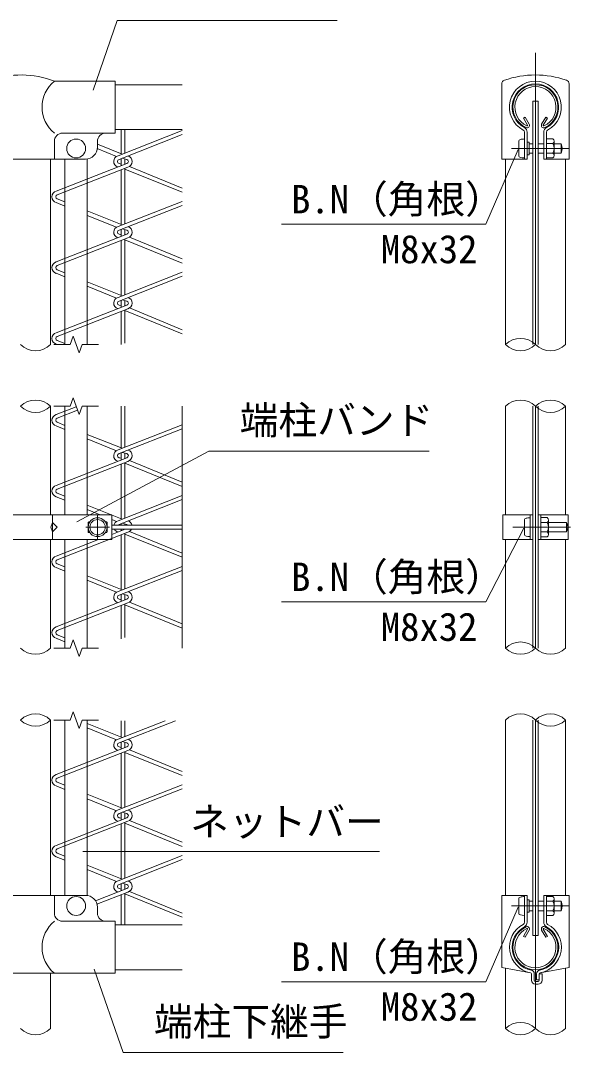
# Model space of a CAD drawing. Units: millimetres, scale not verified. Extents: x -4200 to 4200, y -2970 to 2970.
# Drawn here: x 1158 to 2089, y -51 to 1697 of the extents above; entities that cross this region are included whole.
import ezdxf
from ezdxf.enums import TextEntityAlignment as Align

# ---------------------------------------------------------------- set-up
doc = ezdxf.new("R2010")
doc.units = ezdxf.units.MM
doc.header["$LTSCALE"] = 20
doc.linetypes.add('USER1', pattern=[50.8, 31.75, -6.35, 6.35, -6.35])
for name, color, linetype, lineweight in [('0-0_D-BMK', 2, 'USER1', 13), ('0-1_D-STR1', 1, 'Continuous', 18), ('0-2_D-STR-DIM', 7, 'Continuous', 9), ('0-8_D-STR3', 3, 'Continuous', 13), ('0-9_D-STR-TXT', 7, 'Continuous', 9), ('0-A_Defpoints', 8, 'Continuous', 18), ('0-B_D-STR2', 7, 'Continuous', 9)]:
    doc.layers.add(name, color=color, linetype=linetype, lineweight=lineweight)
doc.styles.add('ＭＳ ゴシック', font='')
doc.styles.get('ＭＳ ゴシック').set_extended_font_data('MS Gothic')

msp = doc.modelspace()

# ---------------------------------------------------------------- linework, layer by layer
at = {"layer": '0-0_D-BMK'}
for p, q in [((2030.21, 1642.84), (2030.21, 1148.29)), ((1989.55, 1480.74), (2087.31, 1480.74)), ((2030.21, 1043.73), (2030.21, 633.73)), ((1288.31, 858.72), (1288.31, 818.72)), ((1268.31, 838.72), (1308.31, 838.72)), ((1991.65, 838.73), (2089.41, 838.73)), ((2030.21, 511.89), (2030.21, -11.18)), ((1989.55, 196.72), (2087.31, 196.72))]:
    msp.add_line(p, q, dxfattribs=at)
at = {"layer": '0-1_D-STR1'}
for p, q in [((1317.91, 1588.72), (1431.64, 1588.72)), ((2009.85, 1532.21), (2012.62, 1533.82)), ((2016.86, 1520.05), (2009.85, 1532.21)), ((2019.64, 1521.66), (2012.62, 1533.82)), ((2040.78, 1521.66), (2047.8, 1533.82)), ((2043.56, 1520.05), (2050.58, 1532.21)), ((2050.58, 1532.21), (2047.8, 1533.82)), ((1317.91, 1512.72), (1431.64, 1512.72)), ((1208.71, 1462.72), (1208.71, 1148.29)), ((1979.41, 1462.72), (1979.41, 1148.29)), ((2081.01, 1462.72), (2081.01, 1148.29)), ((1208.71, 1043.73), (1208.71, 859.71)), ((1979.41, 1043.73), (1979.41, 859.73)), ((2081.01, 1043.73), (2081.01, 859.73)), ((1208.71, 817.72), (1208.71, 633.73)), ((1979.41, 817.73), (1979.41, 633.73)), ((2081.01, 817.73), (2081.01, 633.73)), ((1208.71, 511.89), (1208.71, 214.72)), ((1979.41, 511.89), (1979.41, 214.72)), ((2081.01, 511.89), (2081.01, 214.72)), ((1317.91, 164.72), (1431.64, 164.72)), ((2016.86, 157.38), (2009.85, 145.22)), ((2009.85, 145.22), (2012.62, 143.62)), ((2019.64, 155.77), (2012.62, 143.62)), ((2040.78, 155.77), (2047.8, 143.62)), ((2043.56, 157.38), (2050.58, 145.22)), ((2050.58, 145.22), (2047.8, 143.62)), ((1317.91, 88.72), (1431.64, 88.72)), ((1979.41, 91.38), (1979.41, -11.18)), ((2081.01, 91.38), (2081.01, -11.18)), ((1208.71, 82.72), (1208.71, -11.18))]:
    msp.add_line(p, q, dxfattribs=at)
for centre, radius, start, end in [((2030.21, 1550.72), 38.1, 294.32478, 245.67522), ((2030.21, 1550.72), 34.89, 294.32478, 245.67522), ((2016.17, 1519.65), 4.01, 245.67522, 30), ((2044.25, 1519.65), 4.01, 150, 294.32478), ((2016.17, 1519.65), 0.802, 245.67522, 30), ((2044.25, 1519.65), 0.802, 150, 294.32478), ((2030.21, 126.72), 38.1, 114.32478, 65.67522), ((2030.21, 126.72), 34.89, 114.32478, 65.67522), ((2016.17, 157.78), 4.01, 330, 114.32478), ((2016.17, 157.78), 0.802, 330, 114.32478), ((2044.25, 157.78), 4.01, 65.67522, 210), ((2044.25, 157.78), 0.802, 65.67522, 210)]:
    msp.add_arc(centre, radius, start, end, dxfattribs=at)
at = {"layer": '0-2_D-STR-DIM'}
for points in [[(1289.91, 1148.29), (1262.17, 1148.29), (1257.04, 1134.19), (1246.78, 1162.38), (1241.65, 1148.29), (1213.91, 1148.29)], [(1289.91, 1043.73), (1262.17, 1043.73), (1257.04, 1029.63), (1246.78, 1057.82), (1241.65, 1043.73), (1213.91, 1043.73)], [(1289.91, 633.73), (1262.17, 633.73), (1257.04, 619.63), (1246.78, 647.82), (1241.65, 633.73), (1213.91, 633.73)], [(1289.91, 511.89), (1262.17, 511.89), (1257.04, 497.79), (1246.78, 525.98), (1241.65, 511.89), (1213.91, 511.89)]]:
    msp.add_lwpolyline(points, dxfattribs=at)
for centre, start, end in [((2004.81, 1122.73), 45.18146, 134.81854), ((1183.31, 1173.85), 225.18146, 314.81854), ((2004.81, 1173.85), 225.18146, 314.81854), ((2055.61, 1173.85), 225.18146, 314.81854), ((1183.31, 1018.17), 45.18146, 134.81854), ((2004.81, 1018.17), 45.18146, 134.81854), ((2055.61, 1018.17), 45.18146, 134.81854), ((1183.31, 1069.29), 225.18146, 314.81854), ((2055.61, 1069.29), 225.18146, 314.81854), ((1183.31, 659.29), 225.18146, 314.81854), ((2004.81, 608.17), 45.18146, 134.81854), ((2004.81, 659.29), 225.18146, 314.81854), ((2055.61, 659.29), 225.18146, 314.81854), ((1183.31, 486.33), 45.18146, 134.81854), ((1183.31, 537.45), 225.18146, 314.81854), ((2004.81, 486.33), 45.18146, 134.81854), ((2055.61, 486.33), 45.18146, 134.81854), ((2055.61, 537.45), 225.18146, 314.81854), ((1183.31, 14.38), 225.18146, 314.81854), ((2004.81, -36.74), 45.18146, 134.81854), ((2004.81, 14.38), 225.18146, 314.81854), ((2055.61, 14.38), 225.18146, 314.81854)]:
    msp.add_arc(centre, 36.03, start, end, dxfattribs=at)
at = {"layer": '0-8_D-STR3'}
for p, q in [((1317.91, 1594.72), (1215.01, 1594.72)), ((1317.91, 1594.72), (1317.91, 1506.72)), ((2087.31, 1590.1), (2087.31, 1462.72)), ((2025.71, 1560.72), (2034.71, 1560.72)), ((2025.71, 1560.72), (2025.71, 1148.29)), ((2034.71, 1560.72), (2034.71, 1148.29)), ((1317.91, 1506.72), (1229.01, 1506.72)), ((2011.61, 1508.37), (2011.61, 1462.72)), ((2016.21, 1508.37), (2016.21, 1462.72)), ((2044.21, 1508.37), (2044.21, 1462.72)), ((2048.81, 1508.37), (2048.81, 1462.72)), ((1215.01, 1462.72), (1215.01, 1492.72)), ((1287.91, 1492.72), (1287.91, 1482.72)), ((2002.01, 1467.74), (2002.01, 1493.74)), ((2019.61, 1491.38), (2016.21, 1491.38)), ((2019.61, 1470.1), (2019.61, 1491.38)), ((2019.61, 1488.74), (2025.71, 1488.74)), ((2034.71, 1488.74), (2044.21, 1488.74)), ((2059.81, 1496.94), (2048.81, 1496.94)), ((2059.81, 1488.84), (2048.81, 1488.84)), ((2061.81, 1468.91), (2061.81, 1492.82)), ((2061.81, 1488.74), (2073.61, 1488.74)), ((2073.61, 1472.74), (2073.61, 1488.74)), ((2019.61, 1470.1), (2016.21, 1470.1)), ((2019.61, 1472.74), (2025.71, 1472.74)), ((2034.71, 1472.74), (2044.21, 1472.74)), ((2059.81, 1472.64), (2048.81, 1472.64)), ((2061.81, 1472.74), (2073.61, 1472.74)), ((1100.81, 1462.72), (1215.01, 1462.72)), ((1215.01, 1462.72), (1267.91, 1462.72)), ((1232.91, 1462.72), (1232.91, 1148.29)), ((1270.91, 1462.72), (1270.91, 1148.29)), ((2044.21, 1462.72), (2087.31, 1462.72)), ((2059.81, 1464.54), (2048.81, 1464.54)), ((1232.91, 1043.73), (1232.91, 859.71)), ((1270.91, 1043.73), (1270.91, 859.71)), ((2025.71, 1043.73), (2025.71, 633.73)), ((2034.71, 1043.73), (2034.71, 633.73)), ((1102.91, 859.72), (1312.31, 859.72)), ((1211.96, 817.72), (1211.96, 859.72)), ((1312.31, 859.72), (1312.31, 817.72)), ((1974.81, 859.73), (2025.71, 859.73)), ((2021.11, 859.73), (2021.11, 817.73)), ((2034.71, 859.73), (2085.61, 859.73)), ((2039.31, 859.73), (2039.31, 817.73)), ((2085.61, 859.73), (2085.61, 817.73)), ((1272.31, 846.72), (1272.31, 830.72)), ((1273.31, 847.72), (1275.08, 847.72)), ((1301.54, 847.72), (1303.31, 847.72)), ((1304.31, 846.72), (1304.31, 830.72)), ((2011.51, 851.73), (2011.51, 825.73)), ((2021.11, 854.73), (2021.11, 822.73)), ((2021.11, 851.13), (2021.11, 826.33)), ((2050.31, 854.93), (2039.31, 854.93)), ((2039.31, 854.93), (2039.31, 822.53)), ((2039.31, 851.13), (2039.31, 826.33)), ((2050.31, 846.83), (2039.31, 846.83)), ((2052.31, 850.56), (2052.31, 826.65)), ((2052.31, 846.73), (2083.11, 846.73)), ((2083.11, 846.73), (2083.11, 830.73)), ((1273.31, 829.72), (1275.08, 829.72)), ((1301.54, 829.72), (1303.31, 829.72)), ((2050.31, 830.63), (2039.31, 830.63)), ((2050.31, 822.53), (2039.31, 822.53)), ((2052.31, 830.73), (2083.11, 830.73)), ((1102.91, 817.72), (1312.31, 817.72)), ((1232.91, 817.72), (1232.91, 633.73)), ((1270.91, 817.72), (1270.91, 633.73)), ((2034.71, 817.73), (2085.61, 817.73)), ((1232.91, 511.89), (1232.91, 214.72)), ((1270.91, 511.89), (1270.91, 214.49)), ((2025.71, 511.89), (2025.71, 146.72)), ((2034.71, 511.89), (2034.71, 146.72)), ((1096.01, 214.72), (1267.91, 214.72)), ((1215.01, 214.72), (1215.01, 184.72)), ((1973.11, 214.72), (1973.11, 92.54)), ((1973.11, 214.72), (2016.21, 214.72)), ((2011.61, 214.72), (2011.61, 169.06)), ((2016.21, 214.72), (2016.21, 169.06)), ((2044.21, 214.72), (2044.21, 169.06)), ((2044.21, 214.72), (2087.31, 214.72)), ((2048.81, 214.72), (2048.81, 169.06)), ((2059.81, 212.92), (2048.81, 212.92)), ((2087.31, 214.72), (2087.31, 92.54)), ((1287.91, 194.72), (1287.91, 184.72)), ((2002.01, 209.72), (2002.01, 183.72)), ((2019.61, 207.35), (2016.21, 207.35)), ((2019.61, 207.35), (2019.61, 186.08)), ((2019.61, 204.72), (2025.71, 204.72)), ((2034.71, 204.72), (2044.21, 204.72)), ((2059.81, 204.82), (2048.81, 204.82)), ((2061.81, 208.55), (2061.81, 184.64)), ((2061.81, 204.72), (2073.61, 204.72)), ((2073.61, 204.72), (2073.61, 188.72)), ((2019.61, 186.08), (2016.21, 186.08)), ((2019.61, 188.72), (2025.71, 188.72)), ((2034.71, 188.72), (2044.21, 188.72)), ((2059.81, 188.62), (2048.81, 188.62)), ((2059.81, 180.52), (2048.81, 180.52)), ((2061.81, 188.72), (2073.61, 188.72)), ((1317.91, 170.72), (1229.01, 170.72)), ((1317.91, 170.72), (1317.91, 82.72)), ((2025.71, 146.72), (2034.71, 146.72)), ((1973.11, 92.54), (2021.98, 83.49)), ((2087.31, 92.54), (2038.44, 83.49)), ((1317.91, 82.72), (1096.01, 82.72)), ((2023.61, 81.53), (2023.61, 70.72)), ((2028.21, 81.53), (2028.21, 70.72)), ((2032.21, 81.53), (2032.21, 71.72)), ((2032.21, 71.72), (2036.81, 71.72)), ((2036.81, 81.53), (2036.81, 70.72)), ((2036.81, 81.53), (2041.41, 81.53)), ((2041.41, 81.53), (2041.41, 70.72)), ((2030.21, 68.72), (2034.81, 68.72)), ((2030.21, 64.12), (2034.81, 64.12))]:
    msp.add_line(p, q, dxfattribs=at)
for points in [[(1973.11, 1590.1), (1973.11, 1462.72), (2016.21, 1462.72)], [(1974.81, 859.73), (1974.81, 817.73), (2025.71, 817.73)]]:
    msp.add_lwpolyline(points, dxfattribs=at)
msp.add_lwpolyline([(1211.96, 846.72), (1209.31, 838.72), (1211.96, 830.72), (1219.96, 838.72)], close=True, dxfattribs=at)
for centre, radius in [((1251.91, 1480.72), 16), ((1288.31, 838.72), 16), ((1288.31, 838.72), 13), ((1251.91, 196.72), 16)]:
    msp.add_circle(centre, radius, dxfattribs=at)
for centre, radius, start, end in [((1157.91, 1445.25), 160, 69.0916, 109.22051), ((1251.4, 1550.72), 57.1, 129.59418, 230.40582), ((1979.71, 1590.1), 6.6, 109.21688, 180), ((2030.2, 1445.25), 160, 70.77586, 109.21688), ((2030.21, 1550.72), 44, 298.0884, 241.9116), ((2080.71, 1590.1), 6.6, 0, 70.77586), ((2030.21, 1550.72), 39.4, 298.0884, 241.9116), ((1229.01, 1492.72), 14, 90, 180), ((1301.91, 1492.72), 14, 90, 180), ((2007.61, 1508.37), 4, 0, 61.9116), ((2007.61, 1508.37), 8.6, 0, 61.9116), ((2052.81, 1508.37), 8.6, 118.0884, 180), ((2052.81, 1508.37), 4, 118.0884, 180), ((2056.71, 1492.89), 5.1, 307.42505, 52.57495), ((2044.41, 1480.74), 17.4, 332.26063, 27.73937), ((2058.61, 1480.74), 17, 331.92751, 28.07249), ((1267.91, 1482.72), 20, 270, 0), ((2056.74, 1468.59), 5.08, 307.21089, 52.78911), ((1273.31, 846.72), 1, 90, 180), ((1303.31, 846.72), 1, 0, 90), ((2034.91, 838.73), 17.4, 332.26063, 27.73937), ((2047.24, 850.88), 5.08, 307.21089, 52.78911), ((2068.11, 838.73), 17, 331.92751, 28.07249), ((1273.31, 830.72), 1, 180, 270), ((1303.31, 830.72), 1, 270, 0), ((2047.21, 826.58), 5.1, 307.42505, 52.57495), ((1267.91, 194.72), 20, 0, 90), ((2056.74, 208.87), 5.08, 307.21089, 52.78911), ((2044.41, 196.72), 17.4, 332.26063, 27.73937), ((2058.61, 196.72), 17, 331.92751, 28.07249), ((1229.01, 184.72), 14, 180, 270), ((1301.91, 184.72), 14, 180, 270), ((2056.71, 184.57), 5.1, 307.42505, 52.57495), ((1251.4, 126.72), 57.1, 129.59418, 230.40582), ((2030.21, 126.72), 44, 118.0884, 259.22478), ((2030.21, 126.72), 39.4, 118.0884, 259.22478), ((2007.61, 169.06), 4, 298.0884, 0), ((2007.61, 169.06), 8.6, 298.0884, 0), ((2030.21, 126.72), 39.4, 280.77522, 61.9116), ((2030.21, 126.72), 44, 280.77522, 61.9116), ((2052.81, 169.06), 8.6, 180, 241.9116), ((2052.81, 169.06), 4, 180, 241.9116), ((2021.61, 81.53), 6.6, 0, 79.22478), ((2038.81, 81.53), 6.6, 100.77522, 180), ((2021.61, 81.53), 2, 0, 79.22478), ((2030.21, 70.72), 6.6, 180, 270), ((2030.21, 70.72), 2, 180, 270), ((2034.81, 70.72), 6.6, 270, 0), ((2034.81, 70.72), 2, 270, 0), ((2038.81, 81.53), 2, 100.77522, 180)]:
    msp.add_arc(centre, radius, start, end, dxfattribs=at)
for centre, start_param, end_param in [((2011.61, 1493.74), 1.5707963, 3.1415927), ((2011.61, 1467.74), 3.1415927, 4.712389), ((2021.11, 851.73), 1.5707963, 3.1415927), ((2021.11, 825.73), 3.1415927, 4.712389), ((2011.61, 209.72), 1.5707963, 3.1415927), ((2011.61, 183.72), 3.1415927, 4.712389)]:
    msp.add_ellipse(centre, major_axis=(9.6, 0), ratio=0.3125, start_param=start_param, end_param=end_param, dxfattribs=at)
at = {"layer": '0-9_D-STR-TXT'}
msp.add_line((1765.73, 289.24), (1263.08, 289.24), dxfattribs=at)
for points in [[(1694.49, 1697.36), (1321.74, 1697.36), (1280.75, 1579.28)], [(1600, 1352.38), (1946.07, 1352.38), (2001.21, 1478.88)], [(1849.91, 967.54), (1476.91, 967.54), (1253.08, 848)], [(1600, 712.21), (1946.07, 712.21), (2010.59, 836.95)], [(1600, 68.38), (1946.07, 68.38), (2001.21, 194.88)], [(1704.44, -51.41), (1331.69, -51.41), (1282.69, 89.75)]]:
    msp.add_lwpolyline(points, dxfattribs=at)
at = {"layer": '0-A_Defpoints'}
msp.add_line((1431.64, 1043.73), (1431.64, 633.73), dxfattribs=at)
at = {"layer": '0-B_D-STR2'}
for p, q in [((1322.95, 1468.31), (1431.64, 1510.96)), ((1324.66, 1462.14), (1431.64, 1504.12)), ((1328.03, 1471.89), (1328.03, 1512.72)), ((1334.43, 1472.81), (1334.43, 1512.72)), ((1287.91, 1487.98), (1330.03, 1471.09)), ((1287.77, 1480.39), (1320.15, 1467.04)), ((1218.3, 1408.31), (1337.79, 1455.2)), ((1328.03, 1454.27), (1324.66, 1455.2)), ((1328.03, 1451.37), (1328.03, 1463.07)), ((1330.11, 1464.28), (1337.79, 1462.14)), ((1334.43, 1454.27), (1334.43, 1463.07)), ((1220.01, 1402.14), (1339.51, 1449.04)), ((1328.03, 1351.89), (1328.03, 1444.53)), ((1334.43, 1352.81), (1334.43, 1447.04)), ((1431.64, 1406.51), (1334.43, 1445.85)), ((1431.64, 1413.47), (1342.3, 1450.3)), ((1218.3, 1389.04), (1232.91, 1383.01)), ((1220.01, 1395.2), (1232.91, 1390.03)), ((1322.95, 1348.31), (1431.64, 1390.96)), ((1324.66, 1342.14), (1431.64, 1384.12)), ((1270.91, 1374.79), (1330.03, 1351.09)), ((1270.91, 1367.34), (1320.15, 1347.04)), ((1218.3, 1288.31), (1337.79, 1335.2)), ((1328.03, 1334.27), (1324.66, 1335.2)), ((1328.03, 1331.37), (1328.03, 1343.07)), ((1330.11, 1344.28), (1337.79, 1342.14)), ((1334.43, 1334.27), (1334.43, 1343.07)), ((1431.64, 1293.47), (1342.3, 1330.3)), ((1220.01, 1282.14), (1339.51, 1329.04)), ((1328.03, 1231.89), (1328.03, 1324.53)), ((1334.43, 1232.81), (1334.43, 1327.04)), ((1431.64, 1286.51), (1334.43, 1325.85)), ((1218.3, 1269.04), (1232.91, 1263.01)), ((1220.01, 1275.2), (1232.91, 1270.03)), ((1322.95, 1228.31), (1431.64, 1270.96)), ((1324.66, 1222.14), (1431.64, 1264.12)), ((1270.91, 1254.79), (1330.03, 1231.09)), ((1270.91, 1247.34), (1320.15, 1227.04)), ((1330.11, 1224.28), (1337.79, 1222.14)), ((1218.3, 1168.31), (1337.79, 1215.2)), ((1220.01, 1162.14), (1339.51, 1209.04)), ((1328.03, 1214.27), (1324.66, 1215.2)), ((1328.03, 1211.37), (1328.03, 1223.46)), ((1334.43, 1213.88), (1334.43, 1223.07)), ((1334.43, 1150.63), (1334.43, 1207.04)), ((1431.64, 1173.47), (1342.3, 1210.3)), ((1328.03, 1148.2), (1328.03, 1204.53)), ((1431.64, 1166.51), (1334.43, 1205.85)), ((1220.01, 1155.2), (1232.91, 1150.03)), ((1218.3, 1149.04), (1220.12, 1148.29)), ((1218.3, 1029.65), (1252.19, 1042.95)), ((1220.01, 1023.48), (1254.37, 1036.96)), ((1328.03, 973.23), (1328.03, 1043.73)), ((1334.43, 974.15), (1334.43, 1043.73)), ((1220.01, 1016.54), (1232.91, 1011.37)), ((1218.3, 1010.37), (1232.91, 1004.35)), ((1322.95, 969.65), (1431.64, 1012.3)), ((1324.66, 963.48), (1431.64, 1005.46)), ((1270.91, 996.13), (1330.03, 972.42)), ((1270.91, 988.68), (1320.15, 968.38)), ((1328.03, 952.71), (1328.03, 964.41)), ((1330.11, 965.61), (1337.79, 963.48)), ((1334.43, 955.61), (1334.43, 964.41)), ((1218.3, 909.65), (1337.79, 956.54)), ((1220.01, 903.48), (1339.51, 950.37)), ((1328.03, 955.61), (1324.66, 956.54)), ((1328.03, 853.23), (1328.03, 945.87)), ((1334.43, 854.15), (1334.43, 948.38)), ((1431.64, 907.85), (1334.43, 947.19)), ((1431.64, 914.81), (1342.3, 951.64)), ((1220.01, 896.54), (1232.91, 891.37)), ((1322.95, 849.65), (1431.64, 892.3)), ((1218.3, 890.37), (1232.91, 884.35)), ((1270.91, 876.13), (1330.03, 852.42)), ((1324.66, 843.48), (1431.64, 885.46)), ((1270.91, 868.68), (1292.66, 859.72)), ((1312.31, 851.61), (1320.15, 848.38)), ((1431.64, 841.92), (1312.31, 841.92)), ((1328.03, 841.92), (1328.03, 844.8)), ((1330.11, 845.61), (1337.79, 843.48)), ((1334.43, 841.92), (1334.43, 844.41)), ((1220.01, 783.48), (1339.51, 830.37)), ((1431.64, 835.52), (1312.31, 835.52)), ((1312.31, 826.54), (1335.18, 835.52)), ((1328.03, 832.71), (1328.03, 835.52)), ((1328.03, 733.23), (1328.03, 825.87)), ((1334.43, 835.22), (1334.43, 835.52)), ((1334.43, 734.15), (1334.43, 828.38)), ((1431.64, 787.85), (1334.43, 827.19)), ((1431.64, 794.81), (1342.3, 831.64)), ((1218.3, 789.65), (1289.82, 817.72)), ((1218.3, 770.37), (1232.91, 764.35)), ((1220.01, 776.54), (1232.91, 771.37)), ((1322.95, 729.65), (1431.64, 772.3)), ((1270.91, 756.13), (1330.03, 732.42)), ((1324.66, 723.48), (1431.64, 765.46)), ((1270.91, 748.68), (1320.15, 728.38)), ((1328.03, 712.71), (1328.03, 724.8)), ((1330.11, 725.61), (1337.79, 723.48)), ((1334.43, 715.22), (1334.43, 724.41)), ((1218.3, 669.65), (1337.79, 716.54)), ((1220.01, 663.48), (1339.51, 710.37)), ((1328.03, 715.61), (1324.66, 716.54)), ((1328.03, 649.54), (1328.03, 705.87)), ((1334.43, 651.96), (1334.43, 708.38)), ((1431.64, 667.85), (1334.43, 707.19)), ((1431.64, 674.81), (1342.3, 711.64)), ((1218.3, 650.37), (1220.32, 649.54)), ((1218.3, 650.37), (1232.91, 644.35)), ((1220.01, 656.54), (1232.91, 651.37)), ((1322.95, 479.48), (1402.72, 510.79)), ((1324.66, 473.31), (1420.14, 510.79)), ((1328.03, 483.06), (1328.03, 510.79)), ((1334.43, 483.98), (1334.43, 510.79)), ((1270.87, 505.98), (1330.03, 482.26)), ((1270.87, 498.53), (1320.15, 478.21)), ((1328.03, 462.54), (1328.03, 474.25)), ((1330.11, 475.45), (1337.79, 473.31)), ((1334.43, 465.44), (1334.43, 474.25)), ((1218.3, 419.48), (1337.79, 466.38)), ((1220.01, 413.31), (1339.51, 460.21)), ((1328.03, 465.44), (1324.66, 466.38)), ((1328.03, 363.06), (1328.03, 455.71)), ((1334.43, 363.98), (1334.43, 458.22)), ((1431.64, 417.69), (1334.43, 457.02)), ((1431.64, 424.64), (1342.3, 461.48)), ((1220.01, 406.38), (1232.87, 401.22)), ((1218.3, 400.21), (1232.87, 394.2)), ((1270.87, 385.98), (1330.03, 362.26)), ((1322.95, 359.48), (1431.64, 402.13)), ((1324.66, 353.31), (1431.64, 395.3)), ((1270.87, 378.53), (1320.15, 358.21)), ((1328.03, 342.54), (1328.03, 354.25)), ((1330.11, 355.45), (1337.79, 353.31)), ((1334.43, 345.44), (1334.43, 354.25)), ((1218.3, 299.48), (1337.79, 346.38)), ((1220.01, 293.31), (1339.51, 340.21)), ((1328.03, 345.44), (1324.66, 346.38)), ((1328.03, 243.06), (1328.03, 335.71)), ((1334.43, 243.98), (1334.43, 338.22)), ((1431.64, 297.69), (1334.43, 337.02)), ((1431.64, 304.64), (1342.3, 341.48)), ((1218.3, 280.21), (1232.87, 274.2)), ((1220.01, 286.38), (1232.87, 281.22)), ((1322.95, 239.48), (1431.64, 282.13)), ((1270.87, 265.98), (1330.03, 242.26)), ((1324.66, 233.31), (1431.64, 275.3)), ((1270.87, 258.53), (1320.15, 238.21)), ((1328.03, 222.54), (1328.03, 234.63)), ((1330.11, 235.45), (1337.79, 233.31)), ((1334.43, 225.06), (1334.43, 234.25)), ((1284.72, 205.55), (1337.79, 226.38)), ((1287.27, 199.71), (1339.51, 220.21)), ((1328.03, 225.44), (1324.66, 226.38)), ((1328.03, 164.72), (1328.03, 215.71)), ((1334.43, 164.72), (1334.43, 218.22)), ((1431.64, 177.69), (1334.43, 217.02)), ((1431.64, 184.64), (1342.3, 221.48))]:
    msp.add_line(p, q, dxfattribs=at)
for centre, radius, start, end in [((1325.63, 1458.67), 10, 105.52411, 251.53809), ((1325.63, 1458.67), 3.6, 105.52411, 254.47589), ((1336.83, 1458.67), 3.6, 285.52411, 74.47589), ((1336.83, 1458.67), 10, 285.52411, 71.5381), ((1220.98, 1398.67), 10, 105.52411, 254.47589), ((1220.98, 1398.67), 3.6, 105.52411, 254.47589), ((1325.63, 1338.67), 10, 105.52411, 251.53809), ((1336.83, 1338.67), 10, 285.52411, 71.5381), ((1325.63, 1338.67), 3.6, 105.52411, 254.47589), ((1336.83, 1338.67), 3.6, 285.52411, 74.47589), ((1220.98, 1278.67), 10, 105.52411, 254.47589), ((1220.98, 1278.67), 3.6, 105.52411, 254.47589), ((1325.63, 1218.67), 10, 105.52411, 251.53809), ((1336.83, 1218.67), 10, 285.52411, 71.5381), ((1325.63, 1218.67), 3.6, 105.52411, 254.47589), ((1336.83, 1218.67), 3.6, 285.52411, 74.47589), ((1220.98, 1158.67), 10, 105.52411, 254.47589), ((1220.98, 1158.67), 3.6, 105.52411, 254.47589), ((1220.98, 1020.01), 10, 105.52411, 254.47589), ((1220.98, 1020.01), 3.6, 105.52411, 254.47589), ((1325.63, 960.01), 10, 105.52411, 251.53809), ((1325.63, 960.01), 3.6, 105.52411, 254.47589), ((1336.83, 960.01), 3.6, 285.52411, 74.47589), ((1336.83, 960.01), 10, 285.52411, 71.5381), ((1220.98, 900.01), 10, 105.52411, 254.47589), ((1220.98, 900.01), 3.6, 105.52411, 254.47589), ((1325.63, 840.01), 10, 105.52411, 169.01301), ((1325.63, 840.01), 3.6, 105.52411, 148.03466), ((1336.83, 840.01), 3.6, 31.96534, 74.47589), ((1336.83, 840.01), 10, 10.987, 71.5381), ((1325.63, 840.01), 10, 206.70608, 251.53809), ((1325.63, 840.01), 10, 206.70609, 251.53809), ((1336.83, 840.01), 10, 285.52411, 333.29392), ((1220.98, 780.01), 10, 105.52411, 254.47589), ((1220.98, 780.01), 3.6, 105.52411, 254.47589), ((1325.63, 720.01), 10, 105.52411, 251.53809), ((1325.63, 720.01), 3.6, 105.52411, 254.47589), ((1336.83, 720.01), 3.6, 285.52411, 74.47589), ((1336.83, 720.01), 10, 285.52411, 71.5381), ((1220.98, 660.01), 10, 105.52411, 254.47589), ((1220.98, 660.01), 3.6, 105.52411, 254.47589), ((1325.63, 469.85), 10, 105.52411, 251.53809), ((1325.63, 469.85), 3.6, 105.52411, 254.47589), ((1336.83, 469.85), 3.6, 285.52411, 74.47589), ((1336.83, 469.85), 10, 285.52411, 71.5381), ((1220.98, 409.85), 10, 105.52411, 254.47589), ((1220.98, 409.85), 3.6, 105.52411, 254.47589), ((1325.63, 349.85), 10, 105.52411, 251.53809), ((1325.63, 349.85), 3.6, 105.52411, 254.47589), ((1336.83, 349.85), 3.6, 285.52411, 74.47589), ((1336.83, 349.85), 10, 285.52411, 71.5381), ((1220.98, 289.85), 10, 105.52411, 254.47589), ((1220.98, 289.85), 3.6, 105.52411, 254.47589), ((1325.63, 229.85), 10, 105.52411, 251.53809), ((1325.63, 229.85), 3.6, 105.52411, 254.47589), ((1336.83, 229.85), 3.6, 285.52411, 74.47589), ((1336.83, 229.85), 10, 285.52411, 71.5381)]:
    msp.add_arc(centre, radius, start, end, dxfattribs=at)

# ---------------------------------------------------------------- texts
at = {"layer": '0-9_D-STR-TXT', "style": 'ＭＳ ゴシック'}
for s, p in [('B.N（角根）', (1616.24, 1356.31)), ('M8x32', (1768.32, 1271.74)), ('端柱バンド', (1529.1, 981.65)), ('B.N（角根）', (1616.24, 716.15)), ('M8x32', (1768.32, 631.57)), ('ネットバー', (1445.17, 301.19)), ('B.N（角根）', (1616.24, 72.31)), ('M8x32', (1768.32, -12.26)), ('端柱下継手', (1383.88, -37.55))]:
    msp.add_text(s, height=48.09, dxfattribs=at).set_placement(p, align=Align.BOTTOM_LEFT)

doc.saveas('drawing.dxf')
